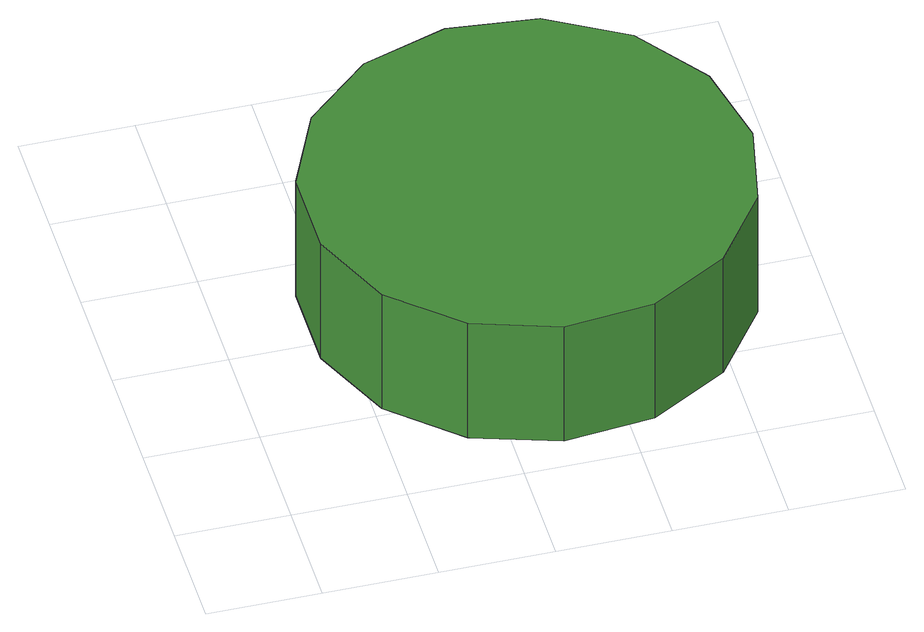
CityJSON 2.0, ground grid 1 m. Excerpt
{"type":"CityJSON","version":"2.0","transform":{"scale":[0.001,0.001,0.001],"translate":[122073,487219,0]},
"CityObjects":{
"tree1":{"type":"SolitaryVegetationObject","attributes":{"function":"something"},"geometry":[{"type":"MultiSurface","lod":"1","boundaries":[[[0,1,2,3,4,5,6,7,8,9,10,11,12,13,14]],[[15,16,17,18,19,20,21,22,23,24,25,26,27,28,29]],[[0,29,28,1]],[[1,28,27,2]],[[2,27,26,3]],[[3,26,25,4]],[[4,25,24,5]],[[5,24,23,6]],[[6,23,22,7]],[[7,22,21,8]],[[8,21,20,9]],[[9,20,19,10]],[[10,19,18,11]],[[11,18,17,12]],[[12,17,16,13]],[[13,16,15,14]],[[14,15,29,0]]]}]}
},
"vertices":[
[4551,2218,1452],[4385,3001,1452],[3914,3649,1452],[3220,4050,1452],[2424,4133,1452],[1662,3886,1452],[1067,3350,1452],[741,2618,1452],[741,1817,1452],[1067,1086,1452],[1662,550,1452],[2424,302,1452],[3220,386,1452],[3914,787,1452],[4385,1435,1452],[4385,1435,182],[3914,787,182],[3220,386,182],[2424,302,182],[1662,550,182],[1067,1086,182],[741,1817,182],[741,2618,182],[1067,3350,182],[1662,3886,182],[2424,4133,182],[3220,4050,182],[3914,3649,182],[4385,3001,182],[4551,2218,182]
]}
